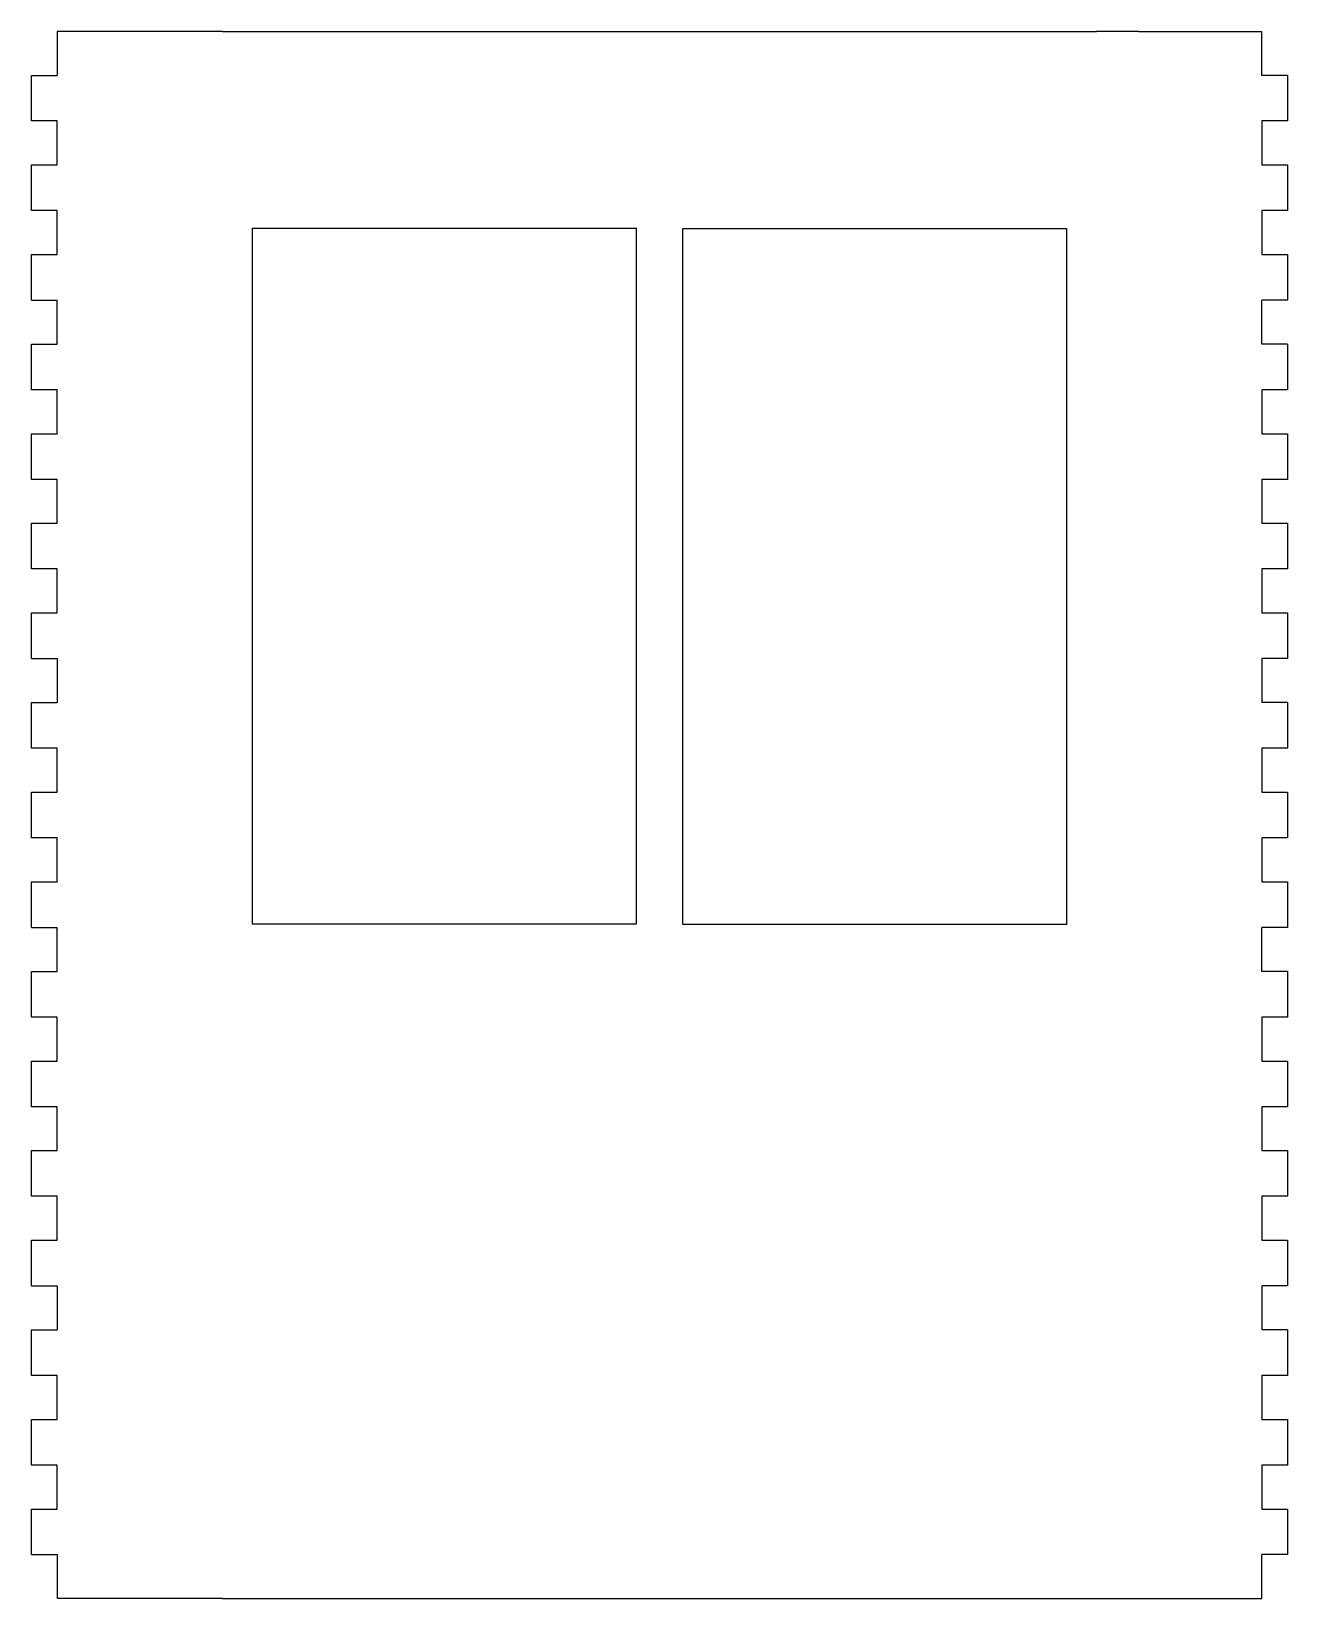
# Model space of a CAD drawing. Header units: inches. Extents: x 332 to 723, y 40 to 528.
import ezdxf

# ---------------------------------------------------------------- set-up
doc = ezdxf.new("R2010")
doc.units = ezdxf.units.IN
doc.header["$MEASUREMENT"] = 0
doc.layers.add('SIDE_outsideCutPath', color=7, linetype='Continuous')

msp = doc.modelspace()

# ---------------------------------------------------------------- linework, layer by layer
for p, q in [((377.99, 527.73), (339.53, 527.73)), ((339.53, 527.73), (339.53, 514.03)), ((391.06, 527.73), (663.06, 527.73)), ((676.13, 527.73), (714.58, 527.73)), ((714.58, 514.03), (714.58, 527.73)), ((331.53, 499.83), (331.53, 514.03)), ((331.53, 514.03), (339.53, 514.03)), ((722.58, 514.03), (714.58, 514.03)), ((722.58, 514.03), (722.58, 499.83)), ((339.53, 499.83), (331.53, 499.83)), ((339.53, 486.16), (339.53, 499.83)), ((722.58, 499.83), (714.58, 499.83)), ((714.58, 499.83), (714.58, 486.13)), ((331.53, 471.95), (331.53, 486.16)), ((331.53, 486.16), (339.53, 486.16)), ((714.58, 486.13), (722.58, 486.13)), ((722.58, 486.13), (722.58, 471.93)), ((339.53, 471.95), (331.53, 471.95)), ((339.53, 458.25), (339.53, 471.95)), ((714.58, 471.93), (714.58, 458.25)), ((722.58, 471.93), (714.58, 471.93)), ((331.53, 458.25), (339.53, 458.25)), ((331.53, 444.05), (331.53, 458.25)), ((714.58, 458.25), (722.58, 458.25)), ((722.58, 458.25), (722.58, 444.05)), ((331.53, 444.05), (339.53, 444.05)), ((339.53, 430.35), (339.53, 444.05)), ((714.58, 430.35), (714.58, 444.05)), ((722.58, 444.05), (714.59, 444.05)), ((331.53, 416.15), (331.53, 430.35)), ((331.53, 430.35), (339.53, 430.35)), ((722.58, 430.35), (714.58, 430.35)), ((722.58, 430.35), (722.58, 416.15)), ((339.53, 416.15), (331.53, 416.15)), ((339.53, 402.45), (339.53, 416.15)), ((722.58, 416.15), (714.58, 416.15)), ((714.58, 416.15), (714.58, 402.45)), ((331.53, 388.25), (331.53, 402.45)), ((331.53, 402.45), (339.53, 402.45)), ((714.58, 402.45), (722.58, 402.45)), ((722.58, 402.45), (722.58, 388.25)), ((339.53, 388.25), (331.53, 388.25)), ((339.53, 374.58), (339.53, 388.25)), ((714.58, 388.25), (714.58, 374.58)), ((722.58, 388.25), (714.58, 388.25)), ((331.53, 360.38), (331.53, 374.58)), ((331.53, 374.58), (339.53, 374.58)), ((714.58, 374.58), (722.58, 374.58)), ((722.58, 374.58), (722.58, 360.38)), ((339.53, 360.38), (331.53, 360.38)), ((339.53, 346.68), (339.53, 360.38)), ((714.59, 360.38), (714.59, 346.68)), ((722.58, 360.38), (714.59, 360.38)), ((331.53, 346.68), (339.53, 346.68)), ((331.53, 332.47), (331.53, 346.68)), ((714.59, 346.68), (722.58, 346.68)), ((722.58, 346.68), (722.58, 332.47)), ((331.53, 332.47), (339.53, 332.47)), ((339.53, 332.47), (339.53, 318.77)), ((722.58, 332.47), (714.59, 332.47)), ((714.59, 332.47), (714.59, 318.77)), ((331.53, 304.57), (331.53, 318.77)), ((331.53, 318.77), (339.53, 318.77)), ((722.59, 318.77), (714.59, 318.77)), ((722.59, 318.77), (722.58, 304.57)), ((339.53, 304.57), (331.53, 304.57)), ((339.53, 290.9), (339.53, 304.57)), ((722.58, 304.57), (714.59, 304.57)), ((714.59, 304.57), (714.59, 290.87)), ((331.53, 276.7), (331.53, 290.9)), ((331.53, 290.9), (339.53, 290.9)), ((714.59, 290.87), (722.58, 290.87)), ((722.58, 290.87), (722.58, 276.67)), ((339.53, 276.7), (331.53, 276.7)), ((339.53, 263), (339.53, 276.7)), ((714.59, 276.67), (714.59, 263)), ((722.58, 276.67), (714.59, 276.67)), ((331.53, 263), (339.53, 263)), ((331.53, 248.8), (331.53, 263)), ((714.59, 263), (722.59, 263)), ((722.59, 263), (722.58, 248.8)), ((331.53, 248.8), (339.53, 248.8)), ((339.53, 235.1), (339.53, 248.8)), ((714.59, 235.1), (714.59, 248.8)), ((722.58, 248.8), (714.59, 248.8)), ((331.53, 220.9), (331.53, 235.1)), ((331.53, 235.1), (339.53, 235.1)), ((722.59, 235.1), (714.59, 235.1)), ((722.59, 235.1), (722.58, 220.9)), ((339.53, 220.9), (331.53, 220.9)), ((339.53, 207.19), (339.53, 220.9)), ((722.58, 220.9), (714.59, 220.9)), ((714.59, 220.9), (714.59, 207.19)), ((331.53, 192.99), (331.53, 207.19)), ((331.53, 207.19), (339.53, 207.19)), ((714.59, 207.19), (722.58, 207.19)), ((722.58, 207.19), (722.58, 192.99)), ((339.53, 192.99), (331.53, 192.99)), ((339.53, 179.32), (339.53, 192.99)), ((714.59, 192.99), (714.59, 179.32)), ((722.58, 192.99), (714.59, 192.99)), ((331.53, 165.12), (331.53, 179.32)), ((331.53, 179.32), (339.53, 179.32)), ((714.59, 179.32), (722.59, 179.32)), ((722.59, 179.32), (722.58, 165.12)), ((339.53, 165.12), (331.53, 165.12)), ((339.53, 151.42), (339.53, 165.12)), ((714.59, 165.12), (714.59, 151.42)), ((722.58, 165.12), (714.59, 165.12)), ((331.53, 151.42), (339.53, 151.42)), ((331.53, 137.22), (331.53, 151.42)), ((714.59, 151.42), (722.59, 151.42)), ((722.59, 151.42), (722.59, 137.22)), ((331.53, 137.22), (339.53, 137.22)), ((339.53, 137.22), (339.53, 123.52)), ((722.59, 137.22), (714.59, 137.22)), ((714.59, 137.22), (714.59, 123.52)), ((331.53, 109.32), (331.53, 123.52)), ((331.53, 123.52), (339.53, 123.52)), ((722.59, 123.52), (714.59, 123.52)), ((722.59, 123.52), (722.59, 109.32)), ((339.53, 109.32), (331.53, 109.32)), ((339.53, 95.64), (339.53, 109.32)), ((722.59, 109.32), (714.59, 109.32)), ((714.59, 109.32), (714.59, 95.62)), ((331.53, 81.44), (331.53, 95.64)), ((331.53, 95.64), (339.53, 95.64)), ((714.59, 95.62), (722.59, 95.62)), ((722.59, 95.62), (722.59, 81.42)), ((339.53, 81.44), (331.53, 81.44)), ((339.53, 67.74), (339.53, 81.44)), ((714.59, 81.42), (714.59, 67.74)), ((722.59, 81.42), (714.59, 81.42)), ((331.53, 67.74), (339.53, 67.74)), ((331.53, 53.54), (331.53, 67.74)), ((714.59, 67.74), (722.59, 67.74)), ((722.59, 67.74), (722.59, 53.54)), ((331.53, 53.54), (339.53, 53.54)), ((339.53, 53.54), (339.53, 39.84)), ((714.59, 39.84), (714.59, 53.54)), ((722.59, 53.54), (714.59, 53.54)), ((391.05, 39.84), (339.88, 39.84)), ((391.05, 39.84), (714.59, 39.84))]:
    msp.add_line(p, q)
at = {"linetype": 'Continuous'}
for points in [[(400.32, 466.47), (519.75, 466.47), (519.75, 249.82), (400.32, 249.82)], [(534.34, 466.36), (653.76, 466.36), (653.76, 249.71), (534.34, 249.71)]]:
    msp.add_lwpolyline(points, close=True, dxfattribs=at)
at = {"layer": 'SIDE_outsideCutPath'}
for p, q in [((391.06, 527.73), (377.98, 527.73)), ((676.13, 527.73), (663.06, 527.73))]:
    msp.add_line(p, q, dxfattribs=at)

doc.saveas('drawing.dxf')
